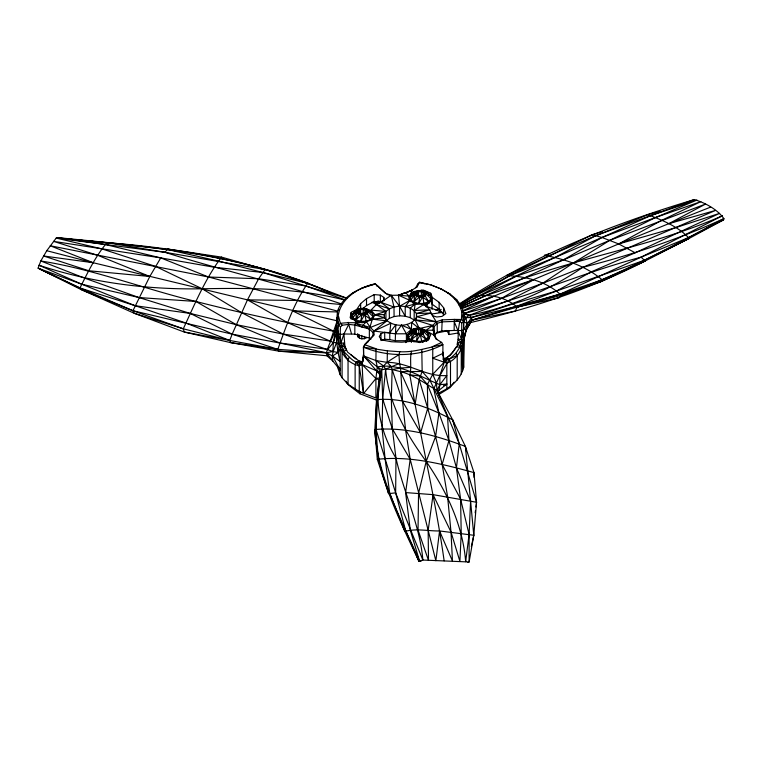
<?xml version="1.0" encoding="UTF-8"?>
<svg xmlns="http://www.w3.org/2000/svg" width="762" height="762" viewBox="0 0 762 762"><rect width="100%" height="100%" fill="white"/><g stroke="black" fill="none" stroke-linecap="round" stroke-linejoin="round"><path stroke-width="1.14" d="M380.762 374.332L380.857 371.98L376.638 370.837L362.14 364.579L359.245 365.76C340.738 361.807 336.175 341.395 338.595 325.126C334.194 302.781 355.902 287.645 375.256 283.835L386.02 293.551M370.97 312.401L370.97 310.105L376.466 304.514L385.905 311.429L384.267 314.573L384.591 317.849C391.468 327.87 411.137 328.003 416.776 316.744L416.452 313.515C409.908 304.009 394.125 304.2 385.905 311.429L385.963 320.964L389.353 318.345L394.087 316.554L399.593 315.801L399.593 306.267L398.459 295.208L405.403 292.522L409.089 296.151L409.88 300.38L405.232 306.629L405.213 316.192L410.27 317.659L414.147 320.04L414.214 310.496L415.195 303.933L409.88 300.38L398.459 295.208L391.239 295.285L385.41 293.284L375.256 283.835L374.428 284.216C359.559 287.912 343.071 295.494 337.556 310.953C335.842 327.765 335.632 345.11 340.176 361.531L332.499 356.006L326.441 352.749L279.825 343.014L232.172 334.166L132.94 310.715L81.01 289.522L38.1 268.157L40.796 260.985L46.758 250.717L56.207 238.077L58.102 237.668C150.714 246.793 245.583 254.375 331.499 293.132M410.27 317.659L410.308 308.105L415.195 303.933L424.205 304.228L429.835 309.772L430.93 313.058L437.236 323.345L437.236 332.384L434.511 335.242M416.414 318.802L416.452 313.515L429.835 309.772L414.214 310.496L424.205 304.228M421.1 561.156L418.957 561.318L405.736 531.009L395.64 492.862L395.983 458.143L392.335 428.825L391.316 399.24L392.144 369.522L391.344 366.665L387.201 362.379L375.904 360.55L363.617 355.921L363.398 347.158L364.636 344.719L373.952 334.966L374.037 331.051L370.303 327.489L366.417 321.697C357.692 323.583 349.101 321.907 340.366 323.412L338.595 325.126L340.49 326.936C339.652 338.48 340.814 350.168 348.043 359.712L348.043 384.248L359.245 391.554L375.904 398.012L375.904 378.552L377.276 366.903L375.904 360.55L376.066 348.729L364.636 344.719L373.952 334.966M438.102 393.182C449.38 388.468 460.524 380.038 463.553 367.627L463.906 339.785L465.668 331.413M471.335 546.592L473.783 535.276L470.583 501.015L456.428 467.801L448.942 440.512L438.931 412.956L433.74 388.887L439.845 375.59L444.294 362.16L442.893 353.387L442.893 344.672C428.558 347.196 414.69 352.568 399.879 351.73L398.964 354.501C392.24 359.493 382.724 362.874 380.857 371.98C374.571 400.745 375.199 430.33 378.59 459.429C386.906 495.252 403.403 528.228 418.957 561.318L422.862 560.041L469.116 561.985L473.783 535.276L476.545 502.272L473.983 472.592L465.382 446.399L452.695 419.9L436.95 390.392L436.483 383.238L432.759 374.313L432.759 349.301L432.206 346.748L441.665 342.433L442.893 344.672C418.614 357.111 388.715 357.549 363.617 347.205L363.398 347.158M368.913 320.859L373.018 316.601L372.599 313.525L366.522 308.867L363.255 309.629L358.121 309.277L352.339 314.63L352.72 319.364L352.339 314.63C356.521 306.838 367.703 306.019 372.599 313.525L373.104 318.354L371.942 319.792M372.942 335.518L373.009 332.537L374.037 331.051L386.858 320.859L372.351 319.192L366.417 321.697L362.836 325.326L362.093 327.06L355.53 323.231L354.835 325.079L354.835 334.127L369.351 338.09L370.818 339.49M428.53 337.337L428.177 333.556L422.1 328.889L418.833 329.66L413.699 329.308L407.918 334.651L408.299 339.385L411.432 341.986L412.385 330.918L413.699 329.308C418.748 326.422 424.901 329.327 428.177 333.556L428.682 338.385L426.358 341.252L426.244 339.442L422.815 333.746L420.748 332.718L420.281 334.766L421.757 341.243L418.538 342.49M421.977 304.248L431.054 300.561L430.549 295.723L424.472 291.065L421.205 291.836L416.071 291.484L410.289 296.828L410.67 301.562L410.289 296.828C414.461 289.046 425.653 288.227 430.549 295.723L431.054 300.561L428.73 303.428L424.224 305.238L422.7 295.932L426.234 292.532L427.472 292.684L421.681 290.312L421.205 295.789M463.896 315.306L465.811 317.668L467.201 323.459L466.773 328.479L463.906 339.785L463.553 367.627L463.21 340.271L463.906 312.791L461.42 306.095L456.79 299.799L450.18 294.132L440.35 288.588L430.749 284.836L419.538 282.273L417.671 284.112L415.728 287.779L417.185 286.722L419.538 282.273L424.444 283.75M363.255 314.573L363.255 309.629L360.655 308.258L360.617 314.173M416.185 334.194L416.233 328.289L418.833 329.66L418.833 334.594M418.557 296.37L418.605 290.465L421.205 291.836M361.893 322.878L366.179 321.212L364.75 313.734L368.294 310.325L369.522 310.486L363.731 308.105L363.255 309.629M437.75 391.782L439.017 390.277L439.893 384.658L439.845 375.59L449.342 359.312L455.886 353.254L459.848 347.32L463.525 329.832L463.906 312.791L461.791 311.925C459.057 301.095 450.028 293.351 440.35 288.588M357.921 335.613L358.13 337.052L359.559 338.242L361.826 338.852L364.331 338.728L364.446 336.404M367.436 341.947L368.589 341.233L364.855 344.767L363.617 347.205L363.617 355.921L377.276 366.903L380.857 371.98C373.809 401.86 380.257 432.111 395.983 458.143C403.612 492.547 419.9 524.637 422.862 560.041L395.64 492.862L388.572 493.643L377.304 459.334L374.837 430.292L376.495 399.698C402.936 397.173 429.663 407.632 452.695 419.9L454.219 424.367M376.076 304.19L376.209 301.895L377.685 301.266L380.257 302.628L379 303.143L377.685 301.266M363.617 347.205L387.363 350.834L387.201 362.379C407.956 362.131 425.844 377.114 446.837 375.561L439.893 384.658L436.95 390.392L459.248 443.798L476.545 502.272L475.936 506.987M395.268 340.728L395.811 324.736L389.782 332.727L389.782 339.633L395.268 340.728L406.394 340.69L408.87 338.509M337.185 335.89C338.061 344.843 330.156 351.949 332.842 361.083L340.176 370.008L339.481 367.941M381.124 377.561L375.904 378.552L363.503 393.64L362.14 364.579L363.398 354.682M412.528 295.542L412.642 294.018L418.605 290.465M410.166 333.365L410.27 331.841L412.261 330.66M437.236 332.384L441.741 330.927L454.142 330.47L454.285 319.411L461.458 319.507L463.525 321.116L461.762 323.05L461.582 339.49L463.21 340.271L463.906 339.785M411.528 351.263C409.508 358.902 411.813 367.074 409.87 374.818C420.205 437.036 435.407 498.358 444.141 560.851M425.787 306.695L426.148 303.343M475.174 512.864L475.478 510.511M46.758 250.717L93.259 262.747L247.469 299.866L287.693 322.688L333.385 342.481L336.728 342.757L339.147 344.557L340.824 343.357L336.728 326.679L339.147 344.557L338.099 352.492L332.499 356.006L340.176 370.008M426.958 307.191L427.425 303.714M355.854 321.955L360.75 321.316L362.112 313.334L367.236 313.715L368.551 312.106L368.294 310.325L365.75 310.839L363.731 308.105M418.557 291.494L418.138 292.475L414.757 293.094L413.804 304.162L418.7 303.524L420.053 295.532L425.186 295.913L426.501 294.303L426.234 292.532L423.691 293.046L421.681 290.312M413.395 341.728L416.328 341.347L417.69 333.365L422.815 333.746L424.129 332.127L423.863 330.356L421.319 330.87L419.31 328.136L417.49 328.898M458.743 304.352C530.876 256.403 611.686 224.352 694.353 199.568C705.345 202.93 717.204 209.274 723.9 218.627L723.643 219.77L689.21 238.382L645.128 260.995L601.961 279.921L560.451 293.999L516.503 306.334L472.069 320.107C460.391 334.366 462.239 353.663 462.563 370.799M466.277 450.99L465.382 446.399C437.036 435.854 406.546 426.977 376.047 429.454L374.837 430.292C377.733 477.079 401.05 518.951 419.567 561.042L410.28 530.171L405.603 492.576L410.204 459.324L405.651 430.511L402.546 401.298L400.574 368.036L399.536 363.417L398.964 354.501M441.665 342.433L436.169 339.023L433.807 334.937L433.33 330.203L433.826 326.917L437.236 323.345L441.741 321.888L454.142 321.421L459.696 321.431L461.762 323.05M337.556 330.175L333.537 331.146C287.245 323.231 241.392 313.049 195.891 301.466C143.913 288.874 93.802 269.262 40.796 260.985L84.753 278.197L139.017 297.551L190.243 313.43L232.172 334.166L277.797 349.348L230.648 342.624L229.733 340.462L232.172 334.166L247.469 299.866L337.195 320.84L333.385 342.481L332.823 351.501L326.441 352.749L278.597 351.12L230.648 342.624L184.261 332.042L134.16 313.249L81.01 289.522L79.972 287.988L38.1 268.157L81.724 284.207L135.169 305.714L185.88 323.012L229.733 340.462L277.797 349.348L326.441 352.749L332.842 361.083L326.936 355.778L278.597 351.12L277.797 349.348C286.102 326.669 293.922 302.885 307.934 283.083C243.383 260.042 175.708 247.679 107.452 242.764L84.725 240.601M463.525 321.116L461.791 311.925L461.458 319.507L459.696 321.431L458.286 330.337L458.114 339.214L457.076 344.691M421.786 349.682L422.167 371.485L419.157 379.505L415.147 404.127L400.517 371.646L392.144 369.522L385.639 369.103L381.743 369.732L377.276 366.903C399.783 362.683 419.776 376.895 439.893 384.658L446.837 384.048L439.017 390.277L436.95 390.392C425.129 383.657 414.042 374.961 400.517 371.646L422.167 371.485L429.911 380.238L447.57 416.662L448.942 440.512L442.16 464.458L447.599 496.738L451.009 532.028L452.457 561.051L439.569 530.962C428.111 531.114 416.071 528.237 404.908 531.447L389.744 493.471L385.058 458.591L382.095 428.73L382.657 398.783L381.743 369.732L377.523 399.317L376.047 429.454L395.64 492.862M380.009 380.095L375.904 378.552L362.14 364.579L363.617 355.921L380.781 375.733M373.104 318.354C367.798 321.259 361.436 322.697 355.835 319.621L356.816 310.896L360.188 310.267L360.617 309.296L360.674 303.581L366.522 298.647L374.19 294.589L380.352 295.113L383.829 297.428L384 299.99L376.466 304.514L389.296 308.8L389.353 318.345M360.674 303.581L356.721 309.448L351.196 312.344L350.158 317.659L357.273 321.745L361.798 322.012M436.169 339.023L437.102 339.566L433.807 334.937L434.483 331.537L433.33 330.203L432.806 325.422L436.293 321.774L442.208 319.859L454.285 319.411L459.696 321.431M39.805 269.11L79.972 287.988L135.169 305.714L190.243 313.43L236.258 324.66L283.254 334.099L332.823 351.501L338.099 352.492L340.176 349.11C347.348 352.987 351.301 362.36 360.188 363.226L362.302 362.321L363.617 355.921M442.208 319.859L441.741 330.927M372.351 319.192L384.591 317.849L375.037 314.754L370.97 310.105L385.905 311.429L375.037 314.754L372.351 319.192L369.351 329.041L369.351 338.09M337.29 325.25C334.423 334.728 328.851 343.062 326.441 352.749L326.936 355.778M348.043 384.248L342.081 377.79L342.081 353.444L344.919 346.205L343.9 333.994L348.739 324.364L348.215 322.364M418.833 329.66L419.31 328.136L425.101 330.517L423.863 330.356L420.748 332.718L424.129 332.127L428.596 336.633L422.739 342.338M337.195 320.84L330.279 341.081L283.254 334.099L241.544 312.639L202.216 288.779L155.572 266.414L101.879 248.898L56.207 238.077L164.821 252.27L265.538 269.624L221.513 257.108L167.878 249.041L164.821 252.27L106.975 242.678C95.65 256.089 87.792 272.31 79.972 287.988L132.94 310.715L183.28 328.813L229.733 340.462L184.261 332.042L183.28 328.813C194.71 304.305 205.14 278.787 221.513 257.108M354.835 334.127L343.9 333.994L340.824 343.357L344.214 342.862L340.176 349.11L340.176 374.723L342.081 377.79M337.175 331.289L333.385 342.481L327.784 349.358L279.825 343.014L236.258 324.66L195.891 301.466L139.017 297.551L81.724 284.207L38.929 265.195C91.507 282.702 146.914 289.827 202.216 288.779C249.85 287.884 298.028 288.007 344.472 299.999M362.302 362.321L363.007 360.264M360.188 314.22L360.188 310.267L357.073 312.668L352.758 317.706L355.835 319.621L359.616 312.125L356.816 310.896L354.692 311.81L352.739 315.325M418.138 296.428L418.138 292.475L415.023 294.865L410.708 299.904L413.785 301.819L417.566 294.322L414.757 293.094L412.642 294.018L414.433 293.294M416.185 329.317L408.337 337.737L411.413 339.642L415.195 332.146L412.385 330.918L410.27 331.841L408.813 334.48M365.75 312.82L366.522 308.867M423.691 295.018L424.472 291.065M421.319 332.842L422.1 328.889M463.496 313.553L465.239 313.192C525.113 298.342 581.549 272.939 641.109 257.156L645.128 260.995C590.045 289.341 530.933 308.496 470.726 322.507L465.887 330.365L472.069 320.107L471.535 317.506L469.173 315.344L463.163 312.43M348.043 359.712L349.253 357.349M454.142 330.47L461.762 330.565L463.525 329.832L471.535 317.506L513.398 303.771L556.784 290.893L644.528 260.242L689.21 238.382C678.561 226.695 662.53 220.228 647.814 214.732L595.817 235.658L548.259 256.108L506.454 275.606C525.751 276.311 547.192 281.454 561.194 295.304L558.927 297.875L517.141 307.105L472.069 320.107L467.201 323.459L463.906 321.783L465.811 317.668L469.173 315.344L508.159 300.809L542.534 283.369L582.825 267.329L715.499 210.426L668.731 223.695L618.696 243.935L493.747 296.275L462.134 308.534M360.75 321.316L364.712 314.735L367.236 313.715L370.665 319.421L362.112 313.334L358.835 314.125L357.073 312.668L352.339 314.63L352.72 319.364M380.962 333.689L379.219 336.585L381.505 339.928L391.439 341.738L401.764 342.195L412.537 341.233L419.652 342.548L428.139 340.404L430.701 334.813C426.825 328.174 418.033 328.003 411.337 329.422L401.46 325.117L395.268 333.823L374.037 331.051L390.811 323.279L389.782 332.727L384.715 332.327L380.962 333.689L380.962 340.595M430.587 297.409L430.968 298.809L428.615 301.619L422.653 296.932L419.576 297.085L413.785 301.819L418.7 303.524L422.653 296.932L425.186 295.913L428.615 301.619L428.73 303.428M428.682 338.385L426.244 339.442L420.281 334.766L417.214 334.909L411.413 339.642L416.328 341.347L420.281 334.766L422.815 333.746M347.186 298.313L307.534 283.34L262.69 272.472L214.151 267.233L160.753 257.889L149.8 276.482L132.94 310.715L134.16 313.249L183.28 328.813M455.886 353.254L457.2 355.511L445.77 360.493L443.865 359.712L442.874 352.13L442.893 353.387L432.759 358.235L446.837 363.141C454.581 360.578 460.515 352.777 462.563 345.005L458.114 339.214L461.582 339.49L454.142 321.421M417.185 286.722L411.594 290.465L404.993 293.103L412.223 289.951L410.918 293.684L409.089 296.151L409.089 299.609M458.191 344.615L450.075 355.53L444.036 359.235M454.133 382.153L450.075 387.61L439.007 394.411M438.988 312.182L441.131 309.439M463.21 340.271L461.124 342.957L457.686 342.595L461.258 349.434L461.258 373.971M467.916 562.432L469.116 561.985L469.097 534.429L460.572 499.005L442.16 464.458L435.578 436.569L427.72 408.318L427.406 384.439L432.759 374.313L445.77 360.493L443.227 359.102L446.589 358.073L452.733 352.377L456.476 346.777L459.848 347.32L462.563 345.005L463.553 367.627M405.66 342.643L408.708 339.528M340.49 326.936L342.262 325.222L348.739 324.364L354.835 325.079L369.351 329.041L373.009 332.537M374.513 303.457L376.209 301.895L380.257 302.628M363.179 308.372L366.522 305.552L374.19 301.495L380.352 302.019L380.352 295.113M411.594 290.465L412.223 289.951L404.993 293.103M424.224 305.238L428.615 301.619M355.835 319.621L361.636 314.887L364.712 314.735M432.311 297.428L439.141 302.343L443.608 307.734L443.608 314.639L439.141 309.248L432.311 304.333L432.311 297.428L430.721 293.218L423.262 290.046L413.595 291.56L410.918 293.684L410.918 297.142M389.296 308.8L380.857 302.323L391.239 295.285L399.593 306.267L405.213 316.192L399.593 315.801M355.13 389.315L355.13 364.779L356.178 362.302L358.673 360.883L362.464 361.693L360.188 363.226L359.245 365.76L359.245 391.554M472.069 320.107L515.293 311.067L517.141 307.105L561.194 295.304L600.332 281.911L645.128 260.995L643.547 261.214M360.655 308.258L354.692 311.81L357.388 310.734M414.242 329.47L416.233 328.289M339.433 309.848L337.556 310.953L337.556 314.344M460.115 304.276L510.159 275.444L592.084 234.696L602.256 231.705M362.75 361.731L360.188 363.226L362.14 364.579M399.593 306.267L409.88 300.38M458.743 304.686L474.164 295.97L554.898 257.518L595.817 235.658L694.353 199.568M706.003 228.581L723.643 219.77L688.858 237.458L641.109 257.156L560.451 293.999L517.141 307.105C505.073 296.408 486.432 293.094 471.078 297.18L510.159 275.444L554.898 257.518L601.98 237.496L650.748 215.627L696.982 200.063L655.587 217.494L601.98 237.496L563.518 259.832L461.658 306.676M460.753 305.381L516.379 276.244L563.518 259.832L609.886 240.297L705.602 204.045L668.731 223.695L710.66 207.093M460.591 305.486C542.658 261.623 637.727 253.089 722.5 215.732L641.109 257.156M656.482 254.546L668.103 248.812M670.208 247.764L689.21 238.382M600.332 281.911L621.544 271.615M623.668 270.586L631.098 266.986M443.636 385.601L446.837 384.048M463.315 310.534L493.747 296.275L460.915 308.153M471.078 297.18L477.393 294.256M464.048 316.525L465.811 317.668L471.535 317.506L516.503 306.334L556.784 290.893L591.426 271.777L635.213 252.803L719.595 213.36L675.599 227.695L618.696 243.935L601.98 237.496L592.084 234.696M399.393 295.285L405.403 292.522M376.409 285.921L377.238 285.55L379.99 288.331M461.22 306.524L486.156 295.494L533.495 279.787L501.367 298.437L465.239 313.192L463.21 312.725M463.525 329.832L466.773 328.479M415.023 294.865L416.785 296.332L419.576 297.085L417.566 294.322L410.289 296.828L410.67 301.562M412.652 332.699L414.414 334.156L417.214 334.909L415.195 332.146L407.918 334.651L408.299 339.385L407.918 334.651L412.385 330.918L415.766 330.298L415.766 334.251M364.331 338.728L366.379 337.899M399.498 295.304L402.793 293.98M386.858 320.859L370.303 327.489L355.53 323.231M410.27 331.841L412.966 330.765M426.244 339.442L421.757 341.243L416.328 341.347M399.536 363.417L385.639 369.103L382.657 398.783L392.335 428.825L410.204 459.324L435.864 560.737L439.569 530.962L473.783 535.276M361.75 288.179L374.428 284.216M352.958 292.779L354.901 292.056M506.454 275.606L511.931 273.596M381.895 340.252L384.715 339.233L389.782 339.633M463.715 314.001L469.173 315.344C510.064 307.534 548.44 290.655 582.825 267.329C631.146 255.156 678.504 239.22 723.9 218.627C671.093 247.059 618.106 275.834 561.194 295.304L602.752 280.321C586.483 266.186 565.252 259.175 544.306 255.346L548.754 253.917M462.391 311.277L501.367 298.437L542.534 283.369L573.176 263.128L609.886 240.297L655.587 217.494L700.869 201.616L661.816 220.256L618.696 243.935L635.213 252.803M416.785 296.332L420.053 295.532L422.653 296.932M414.414 334.156L417.69 333.365L420.281 334.766M340.614 304.381L342.186 303.924M647.814 214.732L660.168 211.245M405.232 306.629L415.195 303.933M443.608 307.734L445.865 313.601L441.998 316.411L436.778 316.992L432.864 315.801L430.93 313.058L416.776 316.744L436.293 321.774L415.119 319.926L419.329 328.546L432.806 325.422L433.826 326.917L435.14 336.156M345.815 298.237L347.31 297.875M343.443 351.053L346.681 350.291M357.073 312.668L359.616 312.125L361.636 314.887L358.835 314.125M435.331 309.858L439.674 308.962M436.578 333.042L448.999 330.517L448.999 334.547L458.2 332.956M430.968 298.809L426.501 294.303L423.12 294.894L425.186 295.913M365.169 314.668L365.169 312.696L368.551 312.106L373.018 316.601M442.732 312.325L431.311 314.068M371.694 302.562L376.209 301.895L378.876 303.266M343.9 333.994L340.49 334.451L338.595 333.832M362.464 361.693L356.178 362.302L359.245 365.76L363.503 393.64M410.775 367.37L400.574 368.036L392.144 369.522L402.546 401.298L420.605 432.835L427.72 408.318L419.157 379.505M416.452 313.515L430.93 313.058M418.7 303.524L424.129 303.419M375.037 314.754L384.267 314.573L384.286 316.954M433.33 330.203L426.072 330.26L432.806 325.422L415.119 319.926M395.268 333.823L406.394 333.785L411.337 329.422L411.747 322.564L419.329 328.546M337.356 311.925L292.675 310.896L333.537 331.146M443.227 359.102L449.342 359.312L450.494 361.912L450.494 386.258M405.603 492.576L433.064 494.652L476.545 502.272M387.363 350.834L399.879 351.73M377.304 459.334C409.975 455.666 442.646 464.01 473.983 472.592L474.012 477.355M398.459 295.208L409.089 296.151M65.989 238.858L62.484 238.525L66.065 238.868M69.504 239.182L82.382 240.382M69.609 239.201L106.27 242.649M340.7 304.486L297.656 300.457L247.469 299.866L258.642 278.759L265.071 269.519L307.534 283.34L318.354 287.836M409.87 374.818L420.033 376.057L427.406 384.439L438.931 412.956L435.578 436.569L426.177 461.429L418.548 493.347L418.033 530.028L428.501 560.413L428.158 530.409L433.064 494.652L451.009 532.028L459.896 561.337L461.22 533.257L460.572 499.005L456.428 467.801L459.248 443.798L452.695 419.9M260.852 268.91L265.538 269.624M347.167 298.39L305.514 285.912L258.642 278.759L208.531 277.016L160.753 257.889L53.473 241.344L97.812 255.337L149.8 276.482L88.744 270.748L43.51 255.975L93.259 262.747L50.206 245.764L208.531 277.016L337.48 311.096M305.619 282.702L307.934 283.083M110.928 243.364L107.452 242.764L167.297 249.46L218.465 261.071L262.69 272.472L305.514 285.912L344.529 299.666M367.56 310.144L369.522 310.486M423.139 330.175L425.101 330.517M420.072 282.75L430.749 284.836L441.836 289.312M160.753 257.889L105.042 244.44L58.102 237.668L58.969 238.201M167.878 249.041L172.403 250.231M428.482 295.113L430.549 295.723M164.821 252.27C223.485 270.91 283.664 284.274 341.976 304.114M426.501 294.303L423.691 293.046M368.551 312.106L365.75 310.839M424.129 332.127L421.319 330.87M386.886 294.303L391.325 295.827L391.239 295.285L393.983 307.029L394.087 316.554M380.857 302.323L393.983 307.029M426.044 306.172L441.103 311.868M362.093 362.522L359.94 361.702L347.634 352.187L343.853 344.948M346.015 381.171L347.634 384.267L359.94 393.783L377.152 400.298M459.305 305.219L461.42 306.095L461.42 308.277M320.516 288.741L323.764 290.084M446.589 358.073L449.342 359.312M416.071 291.484L418.138 292.475M413.699 329.308L415.766 330.298M358.121 309.277L360.188 310.267M365.169 312.696L367.236 313.715M377.142 304.886L371.999 302.219M433.807 334.937L428.854 332.413L428.854 339.319M443.16 359.15L445.77 360.493L446.837 363.141L446.837 388.753M447.865 292.922L450.18 294.132M454.381 298.513L456.79 299.799M362.836 325.326L369.351 329.041M376.638 370.837L381.238 373.999M375.904 360.55L383.381 365.808L385.639 369.103C388.515 403.603 406.298 433.959 426.177 461.429C446.618 491.366 462.801 525.066 465.658 561.651L469.097 534.429L470.583 501.015L465.382 446.399M355.883 358.883L350.587 354.52M417.671 284.112L418.205 284.588M339.147 344.557L341.576 346.786L344.919 346.205L346.243 349.272M342.262 325.222L340.366 323.412L338.614 316.525L336.728 317.735L338.595 325.126M406.994 324.364L411.337 329.422L411.337 331.727M410.708 299.904L413.185 303.305M408.337 337.737L411.432 341.986M352.758 317.706L355.235 321.107M401.46 325.117L406.394 333.785L406.394 340.69M446.846 330.413L448.999 334.547M436.95 390.392L439.684 396.907M415.252 551.555L418.957 561.318M430.721 300.123L432.311 304.333M443.113 357.702L443.865 359.712M402.212 523.77L404.908 531.447M337.385 366.665L340.176 374.723M348.739 324.364L351.482 333.727M428.215 335.232L428.596 336.633M386.963 486.728L388.572 493.643M374.837 430.292L375.304 432.587M442.893 353.387L444.294 362.16M378.657 300.895L379 303.143M357.683 333.613L358.13 337.052M359.235 334.699L359.559 338.242M376.495 399.698L376.78 404.317M361.74 335.375L361.826 338.852M457.2 355.511L457.2 380.048M439.141 302.343L439.141 309.248M432.083 302.485L432.083 309.372M430.721 293.218L430.721 298.971M422.929 291.57L422.929 296.447M420.557 329.394L420.557 334.27M413.595 291.56L413.595 293.865M384.715 332.327L384.715 339.233M383.829 297.428L383.829 300.885M374.19 294.589L374.19 301.495M366.522 298.647L366.522 305.552M364.979 309.372L364.979 314.249M359.94 391.411L359.94 393.783M356.721 309.448L356.721 311.744M351.196 312.344L351.196 319.249"/></g></svg>
